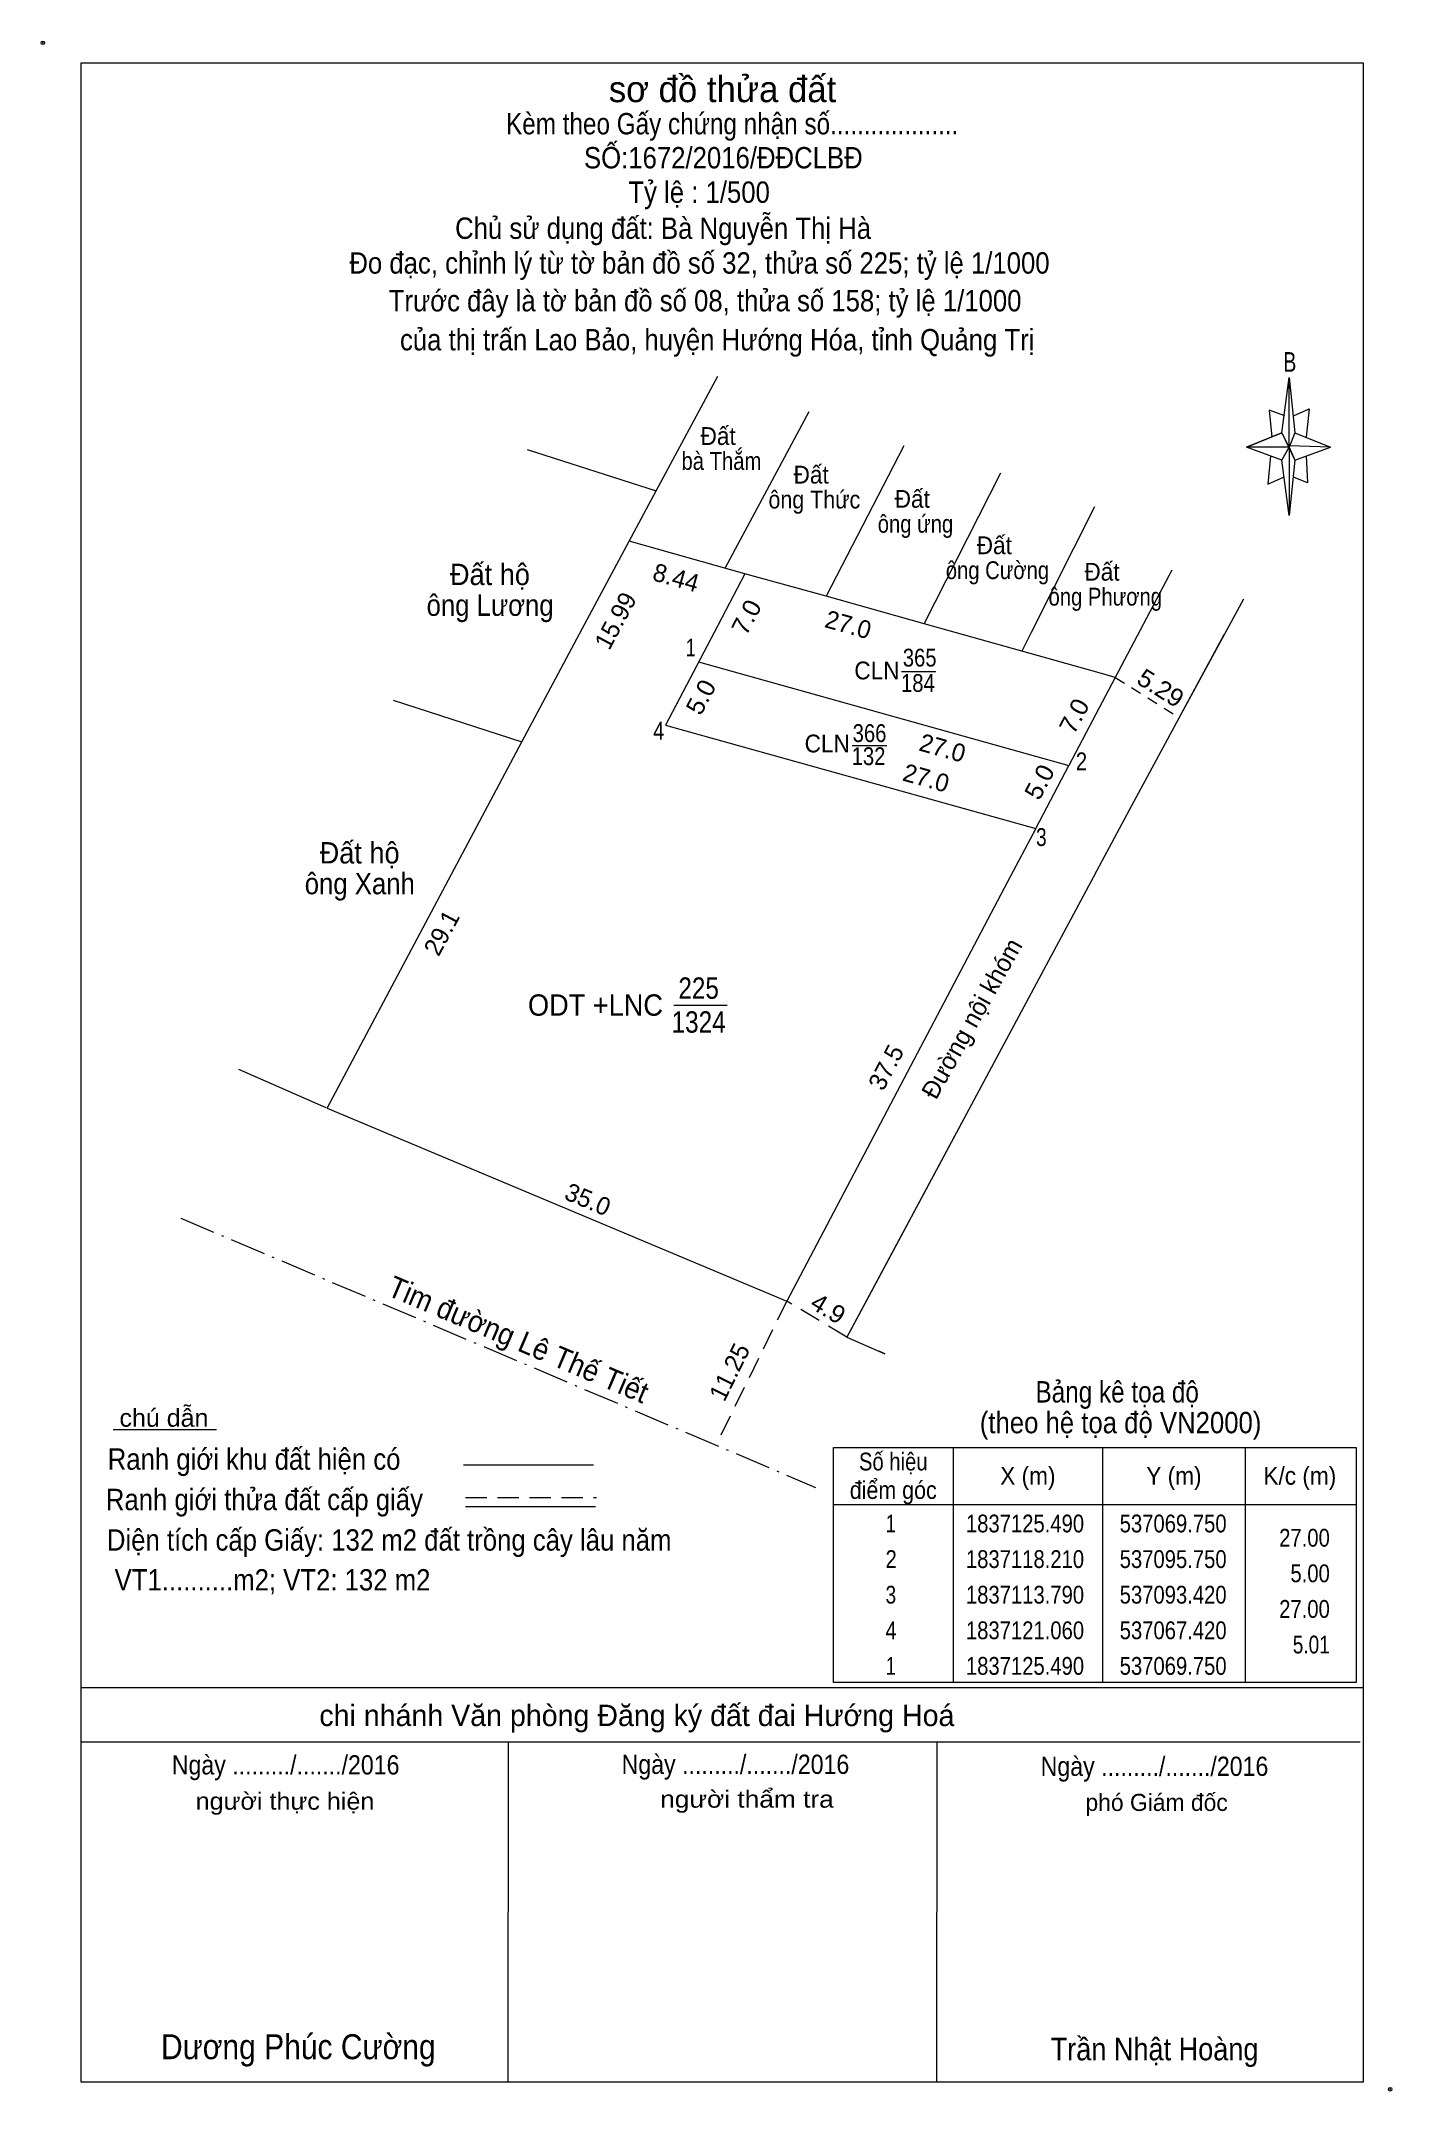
# Model space of a CAD drawing. Header units: metres. Extents: x 537024 to 537118, y 1837025 to 1837169.
import ezdxf
from ezdxf.enums import TextEntityAlignment as Align

# ---------------------------------------------------------------- set-up
doc = ezdxf.new("R2010")
doc.units = ezdxf.units.M
doc.header["$LTSCALE"] = 0.5
doc.header["$PDMODE"] = 32
doc.header["$PDSIZE"] = 0.25
for name, pattern in [('DOT_DASHED', [7.7, 5, -1.2, 0.3, -1.2]), ('MEDIUM_DASHED', [4.5, 3, -1.5]), ('SHORT_DASHED', [2.7, 1.5, -1.2])]:
    doc.linetypes.add(name, pattern=pattern)
for name, color, linetype, lineweight in [('17', 7, 'Continuous', 13), ('5', 7, 'Continuous', 13), ('6', 7, 'Continuous', 13), ('63', 7, 'Continuous', 13)]:
    doc.layers.add(name, color=color, linetype=linetype, lineweight=lineweight)

msp = doc.modelspace()

# ---------------------------------------------------------------- linework, layer by layer
at = {"layer": '17'}
for p, q in [((537066.78, 1837137.51), (537071.1, 1837145.57)), ((537071.64, 1837132.12), (537077.51, 1837143.08)), ((537057.71, 1837140.4), (537066.78, 1837137.51)), ((537084.16, 1837140.67), (537078.7, 1837130.1)), ((537085.58, 1837128.17), (537090.98, 1837138.78)), ((537073.01, 1837131.69), (537064.89, 1837133.98)), ((537108, 1837129.9), (537103.3, 1837121.25)), ((537087.76, 1837127.56), (537085.58, 1837128.17)), ((537092.44, 1837126.25), (537087.76, 1837127.56)), ((537106.64, 1837127.4), (537103.3, 1837121.25)), ((537069.75, 1837125.49), (537095.75, 1837118.21)), ((537084, 1837124.83), (537086.42, 1837124.83)), ((537048.3, 1837122.82), (537057.34, 1837119.88)), ((537103.3, 1837121.25), (537099.99, 1837115.08)), ((537103.3, 1837121.25), (537099.99, 1837115.08)), ((537080.54, 1837119.63), (537082.96, 1837119.63)), ((537093.42, 1837113.79), (537095.75, 1837118.21)), ((537099.99, 1837115.08), (537097.88, 1837111.15)), ((537099.99, 1837115.08), (537097.88, 1837111.15)), ((537093.42, 1837113.79), (537091.45, 1837110.06)), ((537091.45, 1837110.06), (537075.94, 1837080.61)), ((537097.3, 1837110.06), (537092.24, 1837100.63)), ((537097.3, 1837110.06), (537092.24, 1837100.63)), ((537097.88, 1837111.15), (537097.3, 1837110.06)), ((537097.88, 1837111.15), (537097.3, 1837110.06)), ((537068.01, 1837101.4), (537071.76, 1837101.4)), ((537092.24, 1837100.63), (537080.15, 1837078.08)), ((537092.24, 1837100.63), (537080.43, 1837078.6)), ((537037.46, 1837096.9), (537043.58, 1837094.2)), ((537043.67, 1837094.16), (537075.94, 1837080.61)), ((537028.66, 1837071.6), (537035.9, 1837071.6))]:
    msp.add_line(p, q, dxfattribs=at)
at = {"layer": '17', "linetype": 'SHORT_DASHED'}
msp.add_line((537099.01, 1837124.41), (537103.49, 1837121.6), dxfattribs=at)
at = {"layer": '17', "linetype": 'DOT_DASHED'}
msp.add_line((537033.4, 1837086.44), (537077.97, 1837067.53), dxfattribs=at)
at = {"layer": '17', "linetype": 'MEDIUM_DASHED'}
for p, q in [((537075.94, 1837080.61), (537070.97, 1837070.5)), ((537080.15, 1837078.08), (537075.94, 1837080.61))]:
    msp.add_line(p, q, dxfattribs=at)
at = {"layer": '17'}
for points in [[(537061.59, 1837127.81), (537064.89, 1837133.98), (537066.78, 1837137.51)], [(537097.54, 1837136.39), (537093.1, 1837127.56), (537092.44, 1837126.25)], [(537073.01, 1837131.69), (537070.84, 1837127.56), (537067.42, 1837121.06)], [(537085.58, 1837128.17), (537078.7, 1837130.1), (537073.01, 1837131.69)], [(537102.97, 1837131.94), (537097.88, 1837122.26), (537095.75, 1837118.21)], [(537043.67, 1837094.16), (537057.34, 1837119.88), (537061.59, 1837127.81)], [(537099.01, 1837124.41), (537097.88, 1837124.73), (537092.44, 1837126.25)], [(537080.15, 1837078.08), (537082.82, 1837076.91), (537082.43, 1837077.09)], [(537056.38, 1837025.76), (537056.38, 1837025.77), (537056.4, 1837049.67)], [(537086.49, 1837025.74), (537086.49, 1837025.77), (537086.51, 1837049.67)]]:
    msp.add_lwpolyline(points, dxfattribs=at)
at = {"layer": '5'}
for p, q in [((537026.41, 1837025.77), (537026.41, 1837167.57)), ((537110.71, 1837141.57), (537111.21, 1837145.47)), ((537110.71, 1837139.67), (537108.21, 1837140.57)), ((537111.61, 1837141.57), (537114.11, 1837140.57)), ((537111.61, 1837139.67), (537111.21, 1837135.77)), ((537112.41, 1837139.97), (537112.51, 1837138.07)), ((537112.51, 1837138.07), (537111.51, 1837138.47))]:
    msp.add_line(p, q, dxfattribs=at)
for points in [[(537026.41, 1837167.57), (537116.41, 1837167.57), (537116.41, 1837025.77)], [(537110.91, 1837142.77), (537109.81, 1837143.17), (537110.01, 1837141.27)], [(537111.51, 1837142.77), (537112.61, 1837143.27), (537112.41, 1837141.27)], [(537111.21, 1837140.57), (537110.71, 1837141.57), (537108.21, 1837140.57)], [(537111.21, 1837140.57), (537111.61, 1837139.67), (537114.11, 1837140.57)], [(537109.91, 1837139.97), (537109.71, 1837137.97), (537110.81, 1837138.47)]]:
    msp.add_lwpolyline(points, dxfattribs=at)
for points in [[(537111.21, 1837145.47), (537111.61, 1837141.57), (537111.21, 1837140.57)], [(537111.21, 1837140.57), (537108.21, 1837140.57), (537110.71, 1837141.57), (537111.61, 1837139.67), (537114.11, 1837140.57), (537111.21, 1837140.67)], [(537111.21, 1837140.57), (537111.21, 1837135.77), (537110.71, 1837139.67)]]:
    msp.add_lwpolyline(points, close=True, dxfattribs=at)
msp.add_point((537023.71, 1837168.97), dxfattribs=at)
at = {"layer": '6'}
for p, q in [((537053.24, 1837069.12), (537062.38, 1837069.12)), ((537053.38, 1837066.19), (537062.52, 1837066.19)), ((537026.41, 1837053.47), (537116.41, 1837053.47)), ((537026.41, 1837049.67), (537116.21, 1837049.67)), ((537116.41, 1837025.77), (537026.41, 1837025.77))]:
    msp.add_line(p, q, dxfattribs=at)
at = {"layer": '6', "linetype": 'MEDIUM_DASHED'}
msp.add_line((537053.38, 1837066.81), (537062.58, 1837066.81), dxfattribs=at)
at = {"layer": '6'}
msp.add_point((537118.31, 1837025.27), dxfattribs=at)
at = {"layer": '63'}
for p, q in [((537067.42, 1837121.06), (537093.42, 1837113.79)), ((537087.62, 1837070.34), (537087.62, 1837053.84)), ((537098.12, 1837070.34), (537098.12, 1837053.84)), ((537108.12, 1837070.34), (537108.12, 1837053.84)), ((537079.22, 1837066.34), (537115.92, 1837066.34))]:
    msp.add_line(p, q, dxfattribs=at)
msp.add_lwpolyline([(537079.22, 1837070.34), (537115.92, 1837070.34), (537115.92, 1837053.84), (537079.22, 1837053.84)], close=True, dxfattribs=at)

# ---------------------------------------------------------------- texts
at = {"layer": '17'}
for s, height, width, p in [('Đất ', 1.25, 0.95, (537071.345, 1837140.73)), ('bà Thắm', 1.25, 0.85, (537071.355, 1837138.98)), ('Đất ', 1.25, 0.95, (537077.875, 1837138.02)), ('ông Thức', 1.25, 0.9, (537077.88, 1837136.27)), ('Đất ', 1.25, 0.95, (537084.975, 1837136.32)), ('ông ứng', 1.25, 0.85, (537084.98, 1837134.57)), ('Đất ', 1.25, 0.95, (537090.735, 1837133.06)), ('Đất hộ', 1.5, 0.95, (537055.105, 1837130.89)), ('ông Cường', 1.25, 0.85, (537090.735, 1837131.31)), ('Đất ', 1.25, 0.95, (537098.295, 1837131.2)), ('ông Lương', 1.5, 0.9, (537055.115, 1837128.73)), ('ông Phương', 1.25, 0.85, (537098.305, 1837129.45)), ('365', 1.25, 0.85, (537085.275, 1837125.17)), ('CLN', 1.25, 0.95, (537082.275, 1837124.27)), ('184', 1.25, 0.85, (537085.15, 1837123.39)), ('CLN', 1.25, 0.95, (537078.785, 1837119.14)), ('366', 1.25, 0.85, (537081.755, 1837119.87)), ('132', 1.25, 0.85, (537081.685, 1837118.25)), ('Đất hộ', 1.5, 0.95, (537045.955, 1837111.34)), ('ông Xanh', 1.5, 0.9, (537045.965, 1837109.18)), ('225', 1.5, 0.85, (537069.755, 1837101.84)), ('1324', 1.5, 0.85, (537069.755, 1837099.46))]:
    msp.add_text(s, height=height, dxfattribs=dict(at, width=width)).set_placement(p, align=Align.CENTER)
for s, rotation, p in [('8.44', 344.251, (537068.0004, 1837130.8112)), ('15.99', 61.833, (537064.4693, 1837128.095)), ('27.0', 344.33, (537080.0912, 1837127.5133)), ('27.0', 344.358, (537086.7115, 1837118.854)), ('27.0', 344.358, (537085.5615, 1837116.744)), ('29.1', 61.816, (537052.2676, 1837106.1798)), ('Đường nội khóm', 60.775, (537089.4799, 1837100.1499)), ('37.5', 62.22, (537083.4674, 1837096.7337)), ('35.0', 337.219, (537061.738, 1837087.1741)), ('11.25', 63.822, (537072.4838, 1837075.3593))]:
    msp.add_text(s, height=1.25, rotation=rotation, dxfattribs=at).set_placement(p, align=Align.CENTER)
for s, height, rotation, width, p in [('7.0', 1.25, 62.264, 1.05, (537073.67, 1837128.3491)), ('5.29', 1.25, 327.903, 1.05, (537101.8629, 1837123.1311)), ('5.0', 1.25, 62.204, 1.05, (537070.4713, 1837122.7386)), ('7.0', 1.25, 62.262, 1.05, (537096.68, 1837121.4091)), ('5.0', 1.25, 62.204, 1.05, (537094.2413, 1837116.7786)), ('Tim đường Lê Thế Tiết', 1.5, 336.996, 0.95, (537056.8119, 1837077.2255)), ('4.9', 1.25, 328.996, 1.05, (537078.5331, 1837079.555))]:
    msp.add_text(s, height=height, rotation=rotation, dxfattribs=dict(at, width=width)).set_placement(p, align=Align.CENTER)
at = {"layer": '17', "width": 0.95}
msp.add_text('ODT +LNC', height=1.5, dxfattribs=at).set_placement((537067.25, 1837100.65), align=Align.RIGHT)
at = {"layer": '5'}
msp.add_text('sơ đồ thửa đất', height=1.823, dxfattribs=at).set_placement((537071.435, 1837164.8), align=Align.CENTER)
for s, height, width, p in [('Kèm theo Gấy chứng nhận số...................', 1.5, 0.85, (537072.11, 1837162.54)), ('SỐ:1672/2016/ĐĐCLBĐ', 1.5, 0.9, (537071.49, 1837160.15)), ('Tỷ lệ : 1/500', 1.5, 0.9, (537069.79, 1837157.73)), ('Chủ sử dụng đất: Bà Nguyễn Thị Hà', 1.5, 0.9, (537067.26, 1837155.2)), ('Đo đạc, chỉnh lý từ tờ bản đồ số 32, thửa số 225; tỷ lệ 1/1000 ', 1.5, 0.9, (537070.065, 1837152.76)), ('Trước đây là tờ bản đồ số 08, thửa số 158; tỷ lệ 1/1000 ', 1.5, 0.9, (537070.46, 1837150.11)), ('của thị trấn Lao Bảo, huyện Hướng Hóa, tỉnh Quảng Trị', 1.5, 0.9, (537071.06, 1837147.37)), ('B', 1.378, 0.75, (537111.26, 1837145.87))]:
    msp.add_text(s, height=height, dxfattribs=dict(at, width=width)).set_placement(p, align=Align.CENTER)
at = {"layer": '6'}
for s, height, width, p in [('Bảng kê tọa độ ', 1.5, 0.85, (537099.38, 1837073.49)), ('chú dẫn', 1.25, 1.05, (537032.215, 1837071.79)), ('(theo hệ tọa độ VN2000)', 1.5, 0.9, (537099.38, 1837071.33)), ('Ranh giới khu đất hiện có ', 1.5, 0.9, (537038.795, 1837068.77)), ('Ranh giới thửa đất cấp giấy', 1.5, 0.9, (537039.27, 1837065.93)), ('Diện tích cấp Giấy: 132 m2 đất trồng cây lâu năm', 1.5, 0.9, (537048.03, 1837063.09)), ('VT1..........m2; VT2: 132 m2', 1.5, 0.9, (537039.84, 1837060.29)), ('Ngày ........./......./2016', 1.35, 0.9, (537040.76, 1837047.37)), ('Ngày ........./......./2016', 1.35, 0.9, (537072.34, 1837047.41)), ('Ngày ........./......./2016', 1.35, 0.9, (537101.76, 1837047.27)), ('người thực hiện', 1.2, 1.1, (537040.715, 1837044.9)), ('người thẩm tra', 1.2, 1.15, (537073.15, 1837045.04)), ('Dương Phúc Cường', 1.75, 0.9, (537041.65, 1837027.38)), ('Trần Nhật Hoàng', 1.58, 0.9, (537101.765, 1837027.3))]:
    msp.add_text(s, height=height, dxfattribs=dict(at, width=width)).set_placement(p, align=Align.CENTER)
for s, height, p in [('chi nhánh Văn phòng Đăng ký đất đai Hướng Hoá', 1.5, (537065.42, 1837050.77)), ('phó Giám đốc', 1.2, (537101.91, 1837044.81))]:
    msp.add_text(s, height=height, dxfattribs=at).set_placement(p, align=Align.CENTER)
at = {"layer": '63'}
for s, width, p in [(' 1', 0.75, (537069.55, 1837125.88)), (' 4', 0.85, (537067.35, 1837120.04)), (' 2', 0.85, (537097.03, 1837117.89)), (' 3', 0.8, (537094.19, 1837112.57)), ('27.00', 0.85, (537114.07, 1837063.37)), ('5.00', 0.85, (537114.07, 1837060.87)), ('27.00', 0.85, (537114.07, 1837058.37)), ('5.01', 0.8, (537114.07, 1837055.87))]:
    msp.add_text(s, height=1.25, dxfattribs=dict(at, width=width)).set_placement(p, align=Align.RIGHT)
for s, width, p in [('Số hiệu', 0.85, (537083.42, 1837068.72)), ('X (m)', 0.95, (537092.87, 1837067.72)), ('Y (m)', 0.95, (537103.125, 1837067.72)), ('K/c (m)', 0.95, (537111.965, 1837067.72)), ('điểm góc', 0.9, (537083.42, 1837066.72)), (' 1', 0.75, (537083.07, 1837064.37)), ('1837125.490', 0.85, (537092.67, 1837064.37)), ('537069.750', 0.85, (537103.07, 1837064.37)), (' 2', 0.85, (537083.075, 1837061.87)), ('1837118.210', 0.85, (537092.67, 1837061.87)), ('537095.750', 0.85, (537103.07, 1837061.87)), (' 3', 0.8, (537083.065, 1837059.37)), ('1837113.790', 0.85, (537092.67, 1837059.37)), ('537093.420', 0.85, (537103.07, 1837059.37)), (' 4', 0.85, (537083.07, 1837056.87)), ('1837121.060', 0.85, (537092.67, 1837056.87)), ('537067.420', 0.85, (537103.07, 1837056.87)), (' 1', 0.75, (537083.07, 1837054.37)), ('1837125.490', 0.85, (537092.67, 1837054.37)), ('537069.750', 0.85, (537103.07, 1837054.37))]:
    msp.add_text(s, height=1.25, dxfattribs=dict(at, width=width)).set_placement(p, align=Align.CENTER)

doc.saveas('drawing.dxf')
